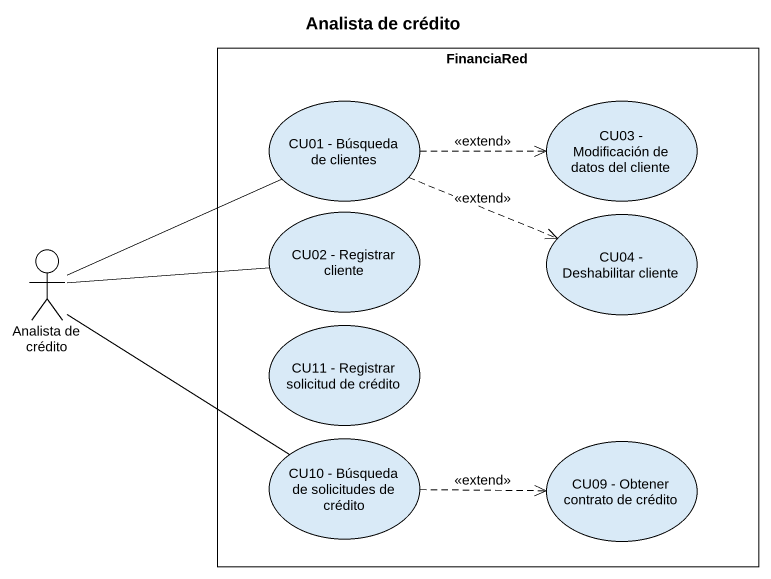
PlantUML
@startuml
title Analista de crédito
rectangle FinanciaRed {
  usecase "CU01 - Búsqueda de clientes" as CU01_Búsqueda_de_clientes
  usecase "CU03 - Modificación de datos del cliente" as CU03_Modificación_de_datos
  usecase "CU02 - Registrar cliente" as CU02_Registrar_cliente
  usecase "CU04 - Deshabilitar cliente" as CU04_Deshabilitar_cliente
  usecase "CU11 - Registrar solicitud de crédito" as CU11_Registrar_solicitud_de
  usecase "CU10 - Búsqueda de solicitudes de crédito" as CU10_Búsqueda_de
  usecase "CU09 - Obtener contrato de crédito" as CU09_Obtener_contrato_de
}
actor "Analista de crédito" as Analista_de_crédito
CU01_Búsqueda_de_clientes .right.> CU03_Modificación_de_datos : <<extend>>
CU01_Búsqueda_de_clientes .right.> CU04_Deshabilitar_cliente : <<extend>>
Analista_de_crédito -right- CU01_Búsqueda_de_clientes
Analista_de_crédito -right- CU02_Registrar_cliente
Analista_de_crédito -right- CU10_Búsqueda_de
CU10_Búsqueda_de .right.> CU09_Obtener_contrato_de : <<extend>>
@enduml
